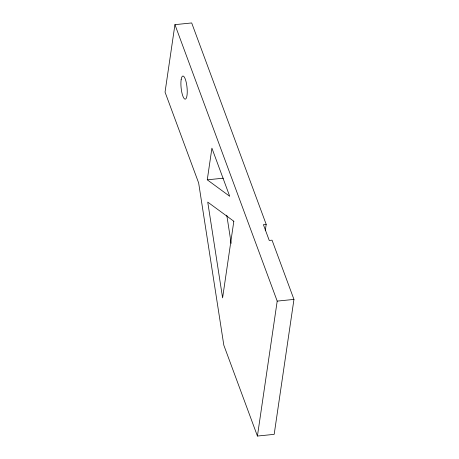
<?xml version="1.0" encoding="UTF-8"?>
<svg xmlns="http://www.w3.org/2000/svg" width="459" height="459" viewBox="0 0 459 459"><rect width="100%" height="100%" fill="white"/><g stroke="black" fill="none" stroke-linecap="round" stroke-linejoin="round"><path stroke-width="0.69" d="M266.197 224.371L191.69 22.95L174.936 24.648L165.045 92.121L198.649 182.957L223.826 345.214L257.424 436.05L274.178 434.352L293.955 299.411L272.038 240.172L269.249 240.453L263.403 224.652L266.197 224.371L265.262 230.728M207.267 179.819L211.909 148.154L229.712 196.286L207.267 179.819L223.321 178.19M257.424 436.05L277.202 301.11L174.936 24.648M277.202 301.11L293.955 299.411M226.786 215.196L231.158 243.373M233.832 221.249L222.598 297.897L207.738 202.109L233.832 221.249M181.144 79.705A11.613 2.961 84.2 0 0 184.461 98.857A11.613 2.961 84.2 0 0 186.601 84.249A11.613 2.961 84.2 0 0 181.144 79.705"/></g></svg>
